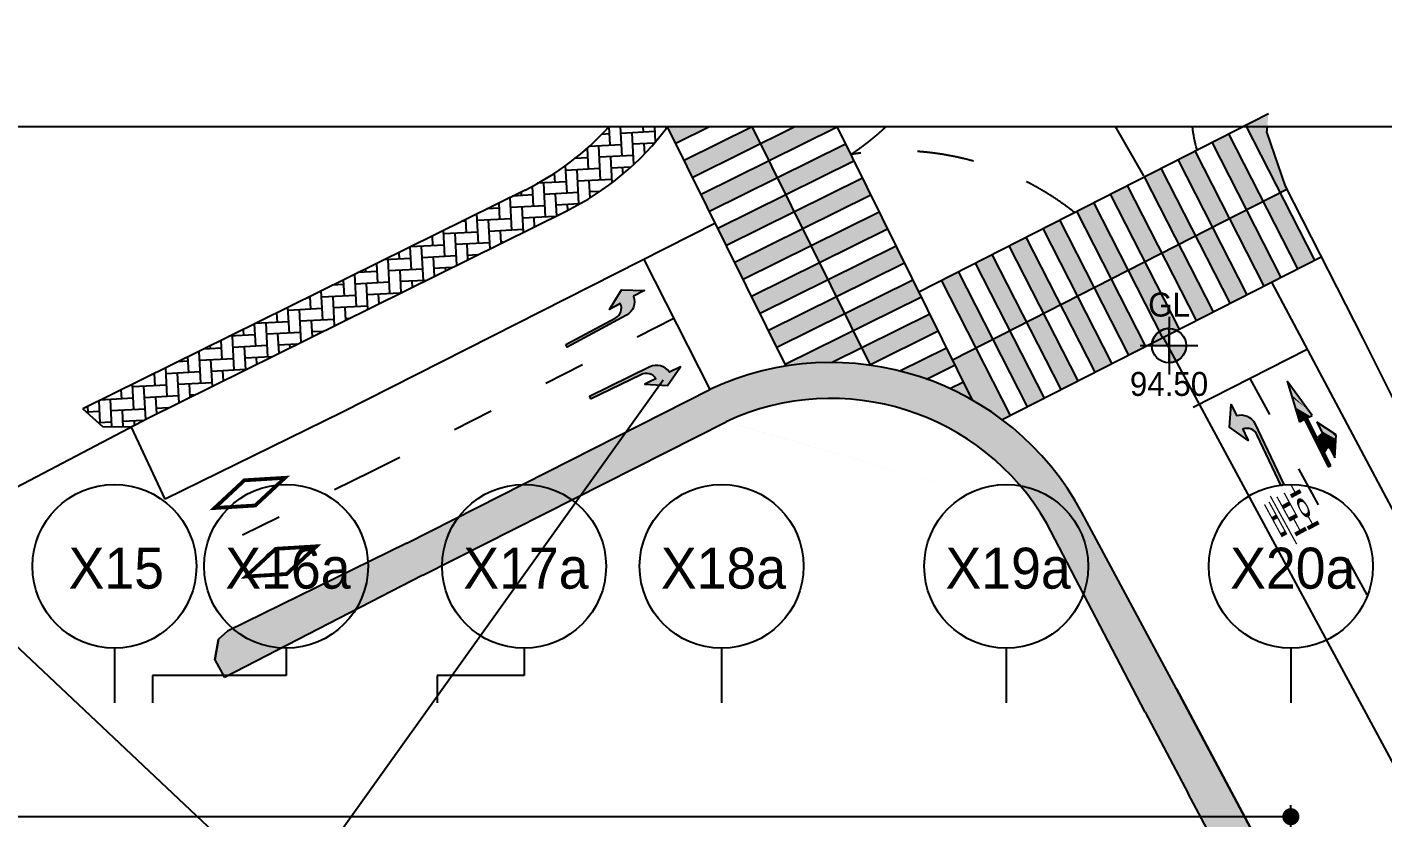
# Model space of a CAD drawing. Header units: millimetres. Extents: x 44352463 to 44913170, y -12080373 to -11704434.
# Drawn here: x 44605339 to 44676790, y -11788917 to -11747225 of the extents above; entities that cross this region are included whole.
import ezdxf
from ezdxf.enums import TextEntityAlignment as Align

# ---------------------------------------------------------------- set-up
doc = ezdxf.new("R2010")
doc.units = ezdxf.units.MM
doc.header["$LTSCALE"] = 600
doc.header["$MEASUREMENT"] = 0
doc.linetypes.add('ACAD_ISO03W100', pattern=[30, 12, -18])
doc.linetypes.add('HIDDEN', pattern=[2, 1, -1])
doc.layers.get('0').update_dxf_attribs({"linetype": 'CONTINUOUS'})
doc.layers.get('DEFPOINTS').update_dxf_attribs({"color": 117, "linetype": 'CONTINUOUS'})
for name, color, linetype in [('+공사계획', 4, 'CONTINUOUS'), ('-won-차선', 252, 'CONTINUOUS'), ('0-현황차선', 252, 'CONTINUOUS'), ('3 dim0', 7, 'CONTINUOUS'), ('A-TEX-SYM', 3, 'CONTINUOUS'), ('ASP', 252, 'CONTINUOUS'), ('s-보도', 252, 'CONTINUOUS'), ('SYM-2', 7, 'CONTINUOUS'), ('교량', 252, 'CONTINUOUS'), ('노면', 252, 'CONTINUOUS'), ('인도', 252, 'CONTINUOUS'), ('중심선', 252, 'CONTINUOUS'), ('충돌방지대(고무범퍼)', 252, 'CONTINUOUS'), ('표지판', 252, 'CONTINUOUS')]:
    doc.layers.add(name, color=color, linetype=linetype)
doc.styles.add('AUDIT_D_190715091641-0', font='')
doc.styles.add('돋움', font='')
doc.styles.add('새굴림', font='NGULIM.TTF')
doc.styles.get('AUDIT_D_190715091641-0').set_extended_font_data('Dotum')
doc.styles.get('돋움').set_extended_font_data('Dotum')
doc.dimstyles.new('scale600', dxfattribs={"dimscale": 600, "dimtxt": 2, "dimasz": 1, "dimexe": 1, "dimexo": 2.5, "dimgap": 0.8, "dimtad": 1, "dimdec": 0, "dimzin": 0, "dimdsep": 46, "dimlunit": 6, "dimtxsty": 'AUDIT_D_190715091641-0', "dimblk": 'DOT', "dimcen": 0, "dimdle": 1, "dimclrd": 256, "dimclre": 256, "dimclrt": 3, "dimadec": 0, "dimazin": 0, "dimtfac": 1, "dimtdec": 0, "dimtix": 1, "dimtmove": 2, "dimatfit": 3, "dimldrblk": 'DOT', "dimfxl": 0, "dimtolj": 1, "dimtzin": 0, "dimarcsym": 0})
pattern_1 = [(93.00558807240618, (321698819.4867715, -530412582.4704925), (-630.634666955913, 567.7146438426655), [1799.999999999994, -599.9999999999972]), (183.0055880724064, (321698788.0267597, -530411983.295837), (-630.6346669559128, 567.7146438426656), [1799.999999999999, -599.9999999999998])]

# ---------------------------------------------------------------- blocks, each defined once
blk = doc.blocks.new('좌')
at = {"layer": '노면'}
h = blk.add_hatch(color=256, dxfattribs=at)
h.dxf.hatch_style = 1
h.paths.add_polyline_path([(5481.673842882225, 870.3339052377117), (5482.273842882224, 869.2839052377117), (5482.273842882224, 869.6839052377117), (5482.273842882224, 869.9339052377113, -0.4142650246993904), (5482.823842882224, 869.3339052377117), (5482.823842882224, 866.3839052377117), (5482.973842882224, 866.3839052377117), (5482.973842882224, 869.9339052377117, 0.3611191204161469), (5482.273842882224, 870.7339052377117), (5482.273842882224, 871.3839052377117)])
blk.add_lwpolyline([(5482.823842882224, 866.3839052377117), (5482.823842882224, 869.3339052377117, 0.4142650246982413), (5482.273842882224, 869.9339052377117), (5482.273842882224, 869.6839052377117), (5482.273842882224, 869.2839052377117), (5481.673842882225, 870.3339052377117), (5482.273842882224, 871.3839052377117), (5482.273842882224, 870.7339052377117, -0.3611191204174332), (5482.973842882224, 869.9339052377117), (5482.973842882224, 866.3839052377117)], format="xyb", close=True, dxfattribs=at)
blk = doc.blocks.new('_Dot')
at = {"color": 0, "linetype": 'ByBlock', "lineweight": -2}
blk.add_line((-0.5, 0), (-1, 0), dxfattribs=at)
at = {"color": 0, "linetype": 'ByBlock', "const_width": 0.5}
blk.add_lwpolyline([(-0.25, 0, 1), (0.25, 0, 1)], format="xyb", close=True, dxfattribs=at)
blk = doc.blocks.new('*D61')
at = {"layer": '3 dim0', "lineweight": -2, "transparency": 16777216}
for p, q in [((44455940.20903335, -11823352.77725643), (44455940.20903335, -11788252.77725643)), ((44671940.20903335, -11823352.77725643), (44671940.20903335, -11788252.77725643)), ((44671040.20903335, -11788852.77725643), (44456840.20903335, -11788852.77725643))]:
    blk.add_line(p, q, dxfattribs=at)
at = {"layer": 'DEFPOINTS', "color": 0, "transparency": 16777216}
for p in [(44455940.20903335, -11788852.77725643), (44455940.20903335, -11824852.77725643), (44671940.20903335, -11824852.77725643)]:
    blk.add_point(p, dxfattribs=at)
at = {"layer": '3 dim0', "lineweight": -2, "transparency": 16777216, "xscale": 900, "yscale": 900, "zscale": 900, "rotation": 180}
blk.add_blockref('_Dot', (44455940.20903335, -11788852.77725643), dxfattribs=at)
at = {"layer": '3 dim0', "lineweight": -2, "transparency": 16777216, "xscale": 900, "yscale": 900, "zscale": 900}
blk.add_blockref('_Dot', (44671940.20903335, -11788852.77725643), dxfattribs=at)
at = {"layer": '3 dim0', "color": 3, "transparency": 16777216, "insert": (44563940.20903335, -11787119.04591315), "char_height": 2100, "attachment_point": 5, "style": 'AUDIT_D_190715091641-0'}
blk.add_mtext('\\A1;216,000', dxfattribs=at)
blk = doc.blocks.new('A$C1C3B03E3')
at = {"layer": '+공사계획', "ltscale": 5}
h = blk.add_hatch(color=1, dxfattribs=at)
h.dxf.hatch_style = 1
edge = h.paths.add_edge_path()
edge.add_line((2.030784402420977, 2.030778722721152), (3.230784402432619, 2.030778722720925))
edge.add_arc((2.030784402295024, 2.030778722672255), 1.200000000137595, -89.99999999955003, 2.3238158064486925e-09, ccw=False)
edge.add_line((2.030784402304448, 0.8307787225346601), (2.030784402420977, 2.030778722721152))
edge = h.paths.add_edge_path()
edge.add_line((2.030784402420977, 2.030778722721152), (2.030784402246468, 3.230778722674586))
edge.add_arc((2.03078440245979, 2.030778722624246), 1.20000000005034, 90.00000001018536, 180.0000000120592)
edge.add_line((0.8307844024094493, 2.030778722371679), (2.030784402420977, 2.030778722721152))
at = {"layer": '+공사계획', "color": 1, "ltscale": 5}
for points in [[(2.030784402129939, 4.061559095047414), (2.030784402711902, -1.649605110287666e-06)], [(4.030152808809362e-06, 2.030778722371906), (4.061564774689145, 2.030778722953983)]]:
    blk.add_lwpolyline(points, dxfattribs=at)
for points in [[(2.030784402420977, 2.030778722721152), (2.030784402246468, 3.230778722674586, 0.4142135623826739), (0.8307844024094493, 2.030778722371679), (2.030784402420977, 2.030778722721152)], [(2.030784402420977, 2.030778722721152), (3.230784402432619, 2.030778722721152, -0.4142135623826739), (2.030784402304448, 0.8307787225346601), (2.030784402420977, 2.030778722721152)]]:
    blk.add_lwpolyline(points, format="xyb", dxfattribs=at)
blk.add_circle((2.030784402420977, 2.030778722721152), 1.199999999999999, dxfattribs=at)
blk = doc.blocks.new('ZZZZ')
at = {"layer": 'A-TEX-SYM', "xscale": 750.0000000000001, "yscale": 750.0000000000001, "zscale": 750.0000000000001, "rotation": 359.9931955615171}
blk.add_blockref('A$C1C3B03E3', (11667286.27202178, 4321626.535590973), dxfattribs=at)
at = {"layer": 'A-TEX-SYM', "style": '돋움'}
for s, p in [('GL', (11668809.72207528, 4325312.186620127)), ('94.50', (11668809.72207528, 4321128.267204892))]:
    blk.add_text(s, height=1260, dxfattribs=at).set_placement(p, align=Align.MIDDLE_CENTER)
blk = doc.blocks.new('A$C159fdbf0')
at = {"layer": 'DEFPOINTS', "ltscale": 3}
blk.add_line((0, 0), (-92670, 87280), dxfattribs=at)

msp = doc.modelspace()

# ---------------------------------------------------------------- hatches: boundary and pattern name
at = {"layer": 's-보도'}
h = msp.add_hatch(dxfattribs=at)
h.set_pattern_fill('AR-HBONE', color=256, scale=150, angle=408.0055880724065, style=0)
h.set_pattern_definition(pattern_1)
h.paths.add_polyline_path([(44639095.98514164, -11752473.68865306), (44636012.01632839, -11752473.68865306), (44635867.64007623, -11752631.0789264), (44635649.18329018, -11752859.38189276), (44635425.9744788, -11753083.02417219), (44635198.11281501, -11753301.90639921), (44634965.69953896, -11753515.93132326), (44634728.83791315, -11753725.0038519), (44634487.63317648, -11753929.03109306), (44634242.19249752, -11754127.92239635), (44633992.62492691, -11754321.58939326), (44633739.04134887, -11754509.94603651), (44633481.55443196, -11754692.90863821), (44633220.27857902, -11754870.39590708), (44632955.32987633, -11755042.32898457), (44632686.82604203, -11755208.63147987), (44632414.88637385, -11755369.22950388), (44632139.63169604, -11755524.05170204), (44631861.18430576, -11755673.02928599), (44631579.66791856, -11755816.09606466), (44608274.38953803, -11767352.23863294), (44609332.60826454, -11768302.17461776), (44610795.11184897, -11768318.34111061), (44611741.05439138, -11767822.36180653), (44633748.67085242, -11756926.88217908), (44634040.38699748, -11756778.46413418), (44634328.79572261, -11756623.69364063), (44634613.75927209, -11756462.64462308), (44634895.14153577, -11756295.39400508), (44635172.80811408, -11756122.0216723), (44635446.6263822, -11755942.61043439), (44635716.46555342, -11755757.24598546), (44635982.1967416, -11755566.01686306), (44636243.69302277, -11755369.01440598), (44636500.82949568, -11755166.33271058), (44636753.48334154, -11754958.06858587), (44637001.53388262, -11754744.32150723), (44637244.86263992, -11754525.19356894), (44637483.35338977, -11754300.78943538), (44637716.89221931, -11754071.21629107), (44637945.36758092, -11753836.58378945), (44638168.67034551, -11753597.00400051), (44638386.69385462, -11753352.59135729), (44638599.33397139, -11753103.46260117), (44638806.48913027, -11752849.73672614), (44639008.06038555, -11752591.53492198)])
h = msp.add_hatch(dxfattribs=at)
h.set_pattern_fill('AR-HBONE', color=256, scale=150, angle=408.0055880724065, style=0)
h.set_pattern_definition(pattern_1)
edge = h.paths.add_edge_path()
edge.add_line((44689712.96065526, -11830364.48509469), (44691478.26234645, -11829424.42661834))
edge.add_line((44691478.26234666, -11829424.42661835), (44675453.07371257, -11800032.69465162))
edge.add_line((44675452.98801741, -11800032.75125223), (44665908.90962137, -11782107.24720077))
edge.add_line((44665909.42228639, -11782107.40295254), (44660921.67695054, -11772819.10621767))
edge.add_ellipse((44647723.40277682, -11779903.69099567), major_axis=(-7951.705486625922, 12718.89853136244), ratio=0.9988813968620307, start_angle=266.218107741594, end_angle=274.1068202364014)
edge.add_line((44659825.9809506, -11771070.3964837), (44658728.65927139, -11772823.30382583))
edge.add_ellipse((44647725.82199312, -11779890.40029264), major_axis=(6940.025412466575, -11100.69772763851), ratio=0.9988813968620307, start_angle=447.8067952814523, end_angle=450.69861802831133, ccw=False)
edge.add_line((44659071.56974845, -11773388.03204819), (44664263.4653789, -11783340.91576636))
edge.add_line((44664263.46537893, -11783340.91576653), (44666534.8948627, -11787624.10757735))
edge.add_line((44666534.89486305, -11787624.10757707), (44674050.78006041, -11801766.77236326))
edge.add_line((44674050.78006008, -11801766.7723635), (44689712.96065556, -11830364.48509435))
edge = h.paths.add_edge_path()
edge.add_line((44615747.9943336, -11781508.76887025), (44626195.59574839, -11776125.43582476))
edge.add_line((44626195.595749, -11776125.43582408), (44642180.13309415, -11768032.41011503))
edge.add_ellipse((44647725.82199312, -11779890.40029264), major_axis=(6940.025412466575, -11100.69772763851), ratio=0.9988813968620307, start_angle=450.6986180283114, end_angle=533.019928589787, ccw=False)
edge.add_line((44658728.65927168, -11772823.30382638), (44659825.98095089, -11771070.39648425))
edge.add_ellipse((44647723.40277682, -11779903.69099567), major_axis=(-7951.705486625922, 12718.89853136244), ratio=0.9988813968620307, start_angle=274.1068202364015, end_angle=298.5443952600141)
edge.add_ellipse((44647723.40277682, -11779903.69099567), major_axis=(-7951.705486625922, 12718.89853136244), ratio=0.9988813968620307, start_angle=298.5443952600141, end_angle=353.2454074306923)
edge.add_line((44641321.17508496, -11766338.86438581), (44625353.08720817, -11774437.79949615))
edge.add_line((44625353.58121743, -11774437.68065009), (44615903.05491041, -11779067.66169979))
edge.add_line((44615902.85285433, -11779067.26638955), (44615416.97829195, -11779497.21728948))
edge.add_line((44615416.9782914, -11779497.21728975), (44615225.78630144, -11780576.04198924))
edge.add_line((44615225.78630108, -11780576.04198949), (44615747.99433316, -11781508.7688708))
at = {"layer": '노면'}
h = msp.add_hatch(color=256, dxfattribs=at)
h.dxf.hatch_style = 1
h.paths.add_polyline_path([(44668701.24409494, -11768322.11983719), (44669691.66083928, -11769016.07565182), (44669521.11339486, -11768654.25585009), (44669414.52124251, -11768428.1184731, -0.4142650246993904), (44670167.84463689, -11768736.34544098), (44671425.63203683, -11771404.76648273), (44671561.31446228, -11771340.81119129), (44670047.70589617, -11768129.66044608, 0.3611191204161469), (44669073.42635458, -11767704.4788679), (44668796.28675816, -11767116.5216895)])
at = {"layer": '표지판'}
h = msp.add_hatch(color=256, dxfattribs=at)
h.paths.add_polyline_path([(44649803.62248623, -11756072.93018795), (44649359.91780964, -11755176.75712382), (44645775.22555585, -11756951.57583135), (44646218.93023208, -11757847.74889517)])
h.paths.add_polyline_path([(44644000.40684832, -11753366.88357756), (44643556.7021711, -11752470.71051413), (44639972.00991731, -11754245.52922166), (44640415.71459354, -11755141.70228548)])
h.paths.add_polyline_path([(44646662.63490901, -11758743.92195962), (44646218.93023208, -11757847.74889517), (44642634.23797864, -11759622.56760301), (44643077.94265487, -11760518.74066683)])
h.paths.add_polyline_path([(44649768.56764749, -11765017.13340306), (44653353.25990128, -11763242.31469553), (44652909.55522442, -11762346.14163242), (44649324.86297063, -11764120.96033995)])
h.paths.add_polyline_path([(44644887.81620177, -11755159.22970481), (44644444.11152454, -11754263.05664138), (44640859.41927076, -11756037.87534891), (44641303.12394763, -11756934.04841202)])
h.paths.add_polyline_path([(44645775.22555585, -11756951.57583135), (44645331.52087864, -11756055.40276792), (44641746.8286252, -11757830.22147577), (44642190.53330206, -11758726.39453888)])
h.paths.add_polyline_path([(44650691.03183967, -11757865.2763152), (44650247.32716245, -11756969.10325177), (44646662.63490901, -11758743.92195962), (44647106.33958588, -11759640.09502273)])
h.paths.add_polyline_path([(44651578.44119375, -11759657.62244174), (44651134.73651653, -11758761.44937831), (44647550.0442631, -11760536.26808616), (44647993.74893997, -11761432.44114927)])
h.paths.add_polyline_path([(44652465.85054755, -11761449.96856931), (44652330.35902619, -11761176.3094041), (44652022.14587097, -11760553.79550517), (44648437.45361654, -11762328.61421341), (44648881.15829341, -11763224.78727652)])
h.paths.add_polyline_path([(44648916.21313278, -11754280.58406071), (44648746.97100729, -11753938.75707087), (44648472.50845555, -11753384.41099728), (44644887.81620177, -11755159.22970481), (44645331.52087864, -11756055.40276792)])
h.paths.add_polyline_path([(44647550.0442631, -11760536.26808616), (44647106.33958588, -11759640.09502273), (44643521.64733209, -11761414.91373026), (44643965.35200896, -11762311.08679337)])
h.paths.add_polyline_path([(44648437.45361654, -11762328.61421341), (44647993.74893997, -11761432.44114927), (44644409.05668618, -11763207.2598568), (44644852.7613624, -11764103.43292062)])
edge = h.paths.add_edge_path()
edge.add_line((44645344.26276533, -11765096.1434781), (44645296.4660401, -11764999.6059839))
edge.add_line((44645296.46603998, -11764999.60598437), (44648881.15829383, -11763224.7872767))
edge.add_line((44648881.15829341, -11763224.78727652), (44649324.86297029, -11764120.96033996))
edge.add_line((44649324.86297063, -11764120.96033995), (44647734.37619651, -11764908.4270124))
edge.add_ellipse((44647723.40277682, -11779903.69099567), major_axis=(-7951.705486625922, 12718.89853136244), ratio=0.9988813968620307, start_angle=327.9160815091483, end_angle=337.0916241766261)
edge = h.paths.add_edge_path()
edge.add_line((44651339.73166313, -11765355.08953124), (44653796.96457818, -11764138.48775965))
edge.add_line((44653796.9645785, -11764138.48775896), (44654105.30956757, -11764761.26792747))
edge.add_line((44654105.30956731, -11764761.26792723), (44654240.66925514, -11765034.66082221))
edge.add_line((44654240.66925537, -11765034.66082207), (44652739.16786008, -11765778.06990079))
edge.add_ellipse((44647723.40277682, -11779903.69099567), major_axis=(-7951.705486625922, 12718.89853136244), ratio=0.9988813968620307, start_angle=308.4065652769312, end_angle=313.9957769757082)
edge = h.paths.add_edge_path()
edge.add_line((44653975.65682023, -11766281.72715659), (44654684.37393243, -11765930.83388598))
edge.add_line((44654684.37393195, -11765930.83388621), (44655128.07860886, -11766827.0069497))
edge.add_line((44655128.07860881, -11766827.00694932), (44655084.14514045, -11766848.75886997))
edge.add_ellipse((44647723.40277682, -11779903.69099567), major_axis=(-7951.705486625922, 12718.89853136244), ratio=0.9988813968620307, start_angle=298.5443952600141, end_angle=303.3030952386698)
h.paths.add_polyline_path([(44639111.1320297, -11752454.8799786), (44639116.78996931, -11752447.28926168), (44639122.43790187, -11752439.69105789), (44639121.92441412, -11752440.38177379), (44639121.41088679, -11752441.07246014), (44639120.89731988, -11752441.76311694), (44639120.38371338, -11752442.45374419), (44639119.8700673, -11752443.14434188), (44639119.35638164, -11752443.83491002), (44639118.8426564, -11752444.5254486), (44639118.32889159, -11752445.21595761), (44639117.81508721, -11752445.90643706), (44639117.30124325, -11752446.59688695), (44639116.78735971, -11752447.28730727), (44639116.27343662, -11752447.97769802), (44639115.75947395, -11752448.66805919), (44639115.24547172, -11752449.35839079), (44639114.73142993, -11752450.04869281), (44639114.21734857, -11752450.73896525), (44639113.70322765, -11752451.42920811), (44639113.18906717, -11752452.11942139), (44639112.67486714, -11752452.80960508), (44639112.16062754, -11752453.49975918), (44639111.6463484, -11752454.18988369)])
h.paths.add_polyline_path([(44639097.09085178, -11752473.68865306), (44639098.77651978, -11752471.43337266), (44639098.26121283, -11752472.12272701), (44639097.74586637, -11752472.8120517), (44639097.23048041, -11752473.50134673), (44639096.71505494, -11752474.19061211), (44639096.19958998, -11752474.87984783), (44639095.68408591, -11752475.56905334), (44639528.30524009, -11753349.35615823), (44641296.93575443, -11752473.68865306)])
h.paths.add_polyline_path([(44639122.95135003, -11752439.00031244), (44639128.60309447, -11752431.39698062), (44639128.59666663, -11752431.40016311), (44639128.08365391, -11752432.09123349), (44639127.57060172, -11752432.78227427), (44639127.05750993, -11752433.47328552), (44639126.54437853, -11752434.16426725), (44639126.03120754, -11752434.85521945), (44639125.51799694, -11752435.54614212), (44639125.00474675, -11752436.23703526), (44639124.49145696, -11752436.92789886), (44639123.97812758, -11752437.61873293), (44639123.4647586, -11752438.30953746)])
h.paths.add_polyline_path([(44639104.959706, -11752463.16079543), (44639110.61767146, -11752455.57004392), (44639110.10327367, -11752456.26007965), (44639109.58883632, -11752456.95008577), (44639109.07435943, -11752457.64006229), (44639108.559843, -11752458.3300092), (44639108.04528703, -11752459.01992651), (44639107.53069152, -11752459.70981421), (44639107.01605646, -11752460.3996723), (44639106.50138187, -11752461.08950077), (44639105.98666775, -11752461.77929963), (44639105.4719141, -11752462.46906887), (44639104.9571209, -11752463.15880848), (44639104.44228819, -11752463.84851848), (44639103.92741594, -11752464.53819885), (44639103.41250417, -11752465.22784959), (44639102.89755287, -11752465.91747071), (44639102.38256204, -11752466.60706219), (44639101.8675317, -11752467.29662403), (44639101.35246184, -11752467.98615624), (44639100.83735245, -11752468.67565881), (44639100.32220355, -11752469.36513174), (44639099.80701514, -11752470.05457503), (44639099.29178721, -11752470.74398867)])
h.paths.add_polyline_path([(44648021.60027809, -11752473.68865306), (44645804.43838827, -11752473.68865306), (44644000.40684832, -11753366.88357756), (44644444.11152454, -11754263.05664138), (44648028.80377933, -11752488.23793346)])
h.paths.add_polyline_path([(44641402.6727548, -11747961.93138921), (44641404.15837424, -11747957.17801141), (44641404.15701047, -11747957.17868662), (44641403.66243346, -11747958.76297583), (44641403.16768162, -11747960.34720996)])
h.paths.add_polyline_path([(44641372.15484361, -11748058.46838121), (44641375.68702374, -11748047.39502265), (44641375.18248218, -11748048.97615321), (44641374.67776599, -11748050.5572278), (44641374.17287516, -11748052.1382464), (44641373.6678097, -11748053.71920898), (44641373.16256961, -11748055.30011553), (44641372.65715491, -11748056.88096603), (44641372.1515656, -11748058.46176047)])
h = msp.add_hatch(color=256, dxfattribs=at)
h.paths.add_polyline_path([(44671366.66442949, -11755951.43096983), (44669548.28795681, -11752388.6361398), (44670758.04992988, -11751771.19875867), (44670679.9997147, -11752793.74463534), (44671638.49559934, -11755607.6050861), (44671721.53740615, -11755770.31117501)])
h.paths.add_polyline_path([(44662496.65641046, -11764969.355219), (44660678.27993806, -11761406.56038795), (44659787.58123073, -11761861.15450628), (44661605.95770314, -11765423.94933734)])
h.paths.add_polyline_path([(44667840.8486565, -11762241.79050959), (44666022.47218346, -11758678.99567924), (44665131.77347613, -11759133.58979757), (44666950.14994917, -11762696.38462792)])
h.paths.add_polyline_path([(44666913.17089178, -11758224.40156052), (44665094.79441909, -11754661.60673049), (44664204.09571078, -11755116.20084921), (44666022.47218346, -11758678.99567924)])
h.paths.add_polyline_path([(44656224.78640035, -11763679.53097864), (44654406.40992767, -11760116.73614862), (44653515.71121998, -11760571.33026663), (44655334.08769302, -11764134.12509697)])
h.paths.add_polyline_path([(44659787.58123073, -11761861.15450628), (44657969.20475805, -11758298.35967625), (44657078.50605036, -11758752.95379426), (44658896.88252305, -11762315.74862429)])
h.paths.add_polyline_path([(44669622.2460725, -11761332.60227286), (44667803.86959947, -11757769.80744251), (44666913.17089178, -11758224.40156052), (44668731.54736482, -11761787.19639087)])
h.paths.add_polyline_path([(44658933.86158043, -11766787.73169169), (44657115.48510803, -11763224.93686063), (44656224.78640035, -11763679.53097864), (44658043.16287275, -11767242.3258097)])
h.paths.add_polyline_path([(44658006.18381537, -11762770.3427423), (44656187.80734268, -11759207.54791227), (44655297.10863535, -11759662.1420306), (44657115.48510803, -11763224.93686063)])
h.paths.add_polyline_path([(44660715.25899545, -11765878.54345535), (44658896.88252305, -11762315.74862429), (44658006.18381537, -11762770.3427423), (44659824.56028812, -11766333.13757368)])
h.paths.add_polyline_path([(44661568.97864575, -11760951.96626994), (44659750.60217306, -11757389.17143991), (44658859.90346538, -11757843.76555792), (44660678.27993806, -11761406.56038795)])
h.paths.add_polyline_path([(44668694.5683068, -11757315.21332418), (44666876.19183411, -11753752.41849415), (44665985.49312678, -11754207.01261248), (44667803.86959947, -11757769.80744251)])
h.paths.add_polyline_path([(44664278.05382583, -11764060.16698298), (44662459.67735343, -11760497.37215193), (44661568.97864575, -11760951.96626994), (44663387.35511815, -11764514.76110099)])
h.paths.add_polyline_path([(44663350.37606076, -11760042.7780336), (44661531.99958808, -11756479.98320357), (44660641.30088075, -11756934.5773219), (44662459.67735343, -11760497.37215193)])
h.paths.add_polyline_path([(44671403.64348752, -11760423.41403652), (44669585.26701448, -11756860.61920617), (44668694.5683068, -11757315.21332418), (44670512.94477984, -11760878.00815453)])
h.paths.add_polyline_path([(44666059.45124149, -11763150.97874593), (44664241.07476845, -11759588.18391559), (44663350.37606076, -11760042.7780336), (44665168.7525338, -11763605.57286394)])
h.paths.add_polyline_path([(44665131.77347613, -11759133.58979757), (44663313.39700345, -11755570.79496755), (44662422.69829576, -11756025.38908556), (44664241.07476845, -11759588.18391559)])
h.paths.add_polyline_path([(44670475.96572217, -11756406.02508816), (44668657.58924913, -11752843.23025781), (44667766.8905418, -11753297.82437614), (44669585.26701448, -11756860.61920617)])
h.paths.add_polyline_path([(44673185.04090253, -11759514.22580018), (44671366.66442949, -11755951.43096983), (44670475.96572217, -11756406.02508816), (44672294.3421952, -11759968.81991851)])
edge = h.paths.add_edge_path()
edge.add_ellipse((44647723.40277682, -11779903.69099567), major_axis=(-7951.705486625922, 12718.89853136244), ratio=0.9988813968620307, start_angle=291.0764800515034, end_angle=298.2096403668139)
edge.add_line((44655160.29942815, -11766892.08498654), (44655128.07860972, -11766827.00694914))
edge.add_line((44655128.07860881, -11766827.00694932), (44654684.3739319, -11765930.83388582))
edge.add_line((44654684.37393195, -11765930.83388621), (44654240.66925504, -11765034.66082271))
edge.add_line((44654240.66925537, -11765034.66082207), (44654105.30956753, -11764761.26792709))
edge.add_line((44654105.30956731, -11764761.26792723), (44655334.08769245, -11764134.12509714))
edge.add_line((44655334.08769302, -11764134.12509697), (44657152.46416574, -11767696.91992736))
edge.add_line((44657152.46416542, -11767696.91992803), (44656718.60407531, -11767918.3531056))

# ---------------------------------------------------------------- linework, layer by layer
at = {"layer": '-won-차선', "linetype": 'ACAD_ISO03W100', "ltscale": 0.3, "extrusion": (-0.848336100974042, -0.458913195145189, 0.2640540458046303), "elevation": -32495483.11266876, "flags": 128}
msp.add_lwpolyline([(31602509.38212966, 8896505.451403672), (31668085.9683913, 8896141.169570882), (31711027.17614292, 8896205.852686426)], dxfattribs=at)
at = {"layer": '0-현황차선', "linetype": 'ACAD_ISO03W100', "ltscale": 0.3, "elevation": 95006.50193873524}
msp.add_lwpolyline([(44639421.34822555, -11762593.11240457), (44623479.15737332, -11770678.91267183), (44614105.91882189, -11775271.15125178)], dxfattribs=at)
at = {"layer": 'ASP'}
for p, q in [((44625353.08720786, -11774437.79949654), (44641321.17508496, -11766338.86438581, 95006.50193873524)), ((44625353.58121743, -11774437.68065009, 95966.00000000001), (44615903.05491009, -11779067.6616995, 96496.00000000001)), ((44625353.58121743, -11774437.68065009, 95966.00000000001), (44615903.05491009, -11779067.6616995, 96496.00000000001)), ((44615416.9782914, -11779497.21728975), (44615902.85285433, -11779067.26638955)), ((44615903.05491009, -11779067.6616995, 96496.00000000001), (44615417.18393244, -11779496.77869172, 96516)), ((44615225.78630108, -11780576.04198949), (44615416.9782914, -11779497.21728975)), ((44615417.18393244, -11779496.77869172, 96516), (44615226.02172451, -11780576.01778002, 96536)), ((44615225.78630108, -11780576.04198949), (44615747.9943336, -11781508.76887025, 96556)), ((44615226.02172451, -11780576.01778002, 96536), (44615747.9943336, -11781508.76887025, 96556))]:
    msp.add_line(p, q, dxfattribs=at)
at = {"layer": 'ASP', "extrusion": (0.06256273802173759, 0.001554136810246932, 0.9980398230882366)}
msp.add_arc((-12848108.70816747, -44228862.30282687, 2869100.615130445), 15000.00000019915, 204.873052237372, 231.7343356594248, dxfattribs=at)
at = {"layer": 'DEFPOINTS'}
msp.add_line((44620362.67834254, -11791713.61135818), (44638854.8753411, -11765819.39229073), dxfattribs=at)
at = {"layer": 'DEFPOINTS', "linetype": 'ByBlock'}
msp.add_lwpolyline([(44352466.17157473, -11752471.73515835), (44788814.83821383, -11752471.73515835), (44788814.83821383, -12080071.73571679), (44352466.17157473, -12080071.73571679)], close=True, dxfattribs=at)
at = {"layer": 's-보도'}
msp.add_line((44626195.595749, -11776125.43582408, 96186), (44642180.13309358, -11768032.41011523, 95006.50193873524), dxfattribs=at)
at = {"layer": 'SYM-2'}
for p, q in [((44609940.20903336, -11779972.77725665), (44609940.20903336, -11782852.77725644)), ((44618983.94747263, -11779972.77725665), (44618983.94747263, -11781412.77725654)), ((44631527.80064349, -11779972.77725665), (44631527.80064349, -11781412.77725654)), ((44641940.20903335, -11779972.77725665), (44641940.20903335, -11782852.77725644)), ((44656940.20903335, -11779972.77725665), (44656940.20903335, -11782852.77725644)), ((44671940.20903335, -11779972.77725665), (44671940.20903335, -11782852.77725643)), ((44671940.20903335, -11779972.77725665), (44671940.20903335, -11782852.77725644)), ((44618983.94747263, -11781412.77725654), (44611940.20903335, -11781412.77725654)), ((44611940.20903335, -11781412.77725654), (44611940.20903335, -11782852.77725644)), ((44631527.80064349, -11781412.77725654), (44626940.20903334, -11781412.77725654)), ((44626940.20903334, -11781412.77725654), (44626940.20903334, -11782852.77725644))]:
    msp.add_line(p, q, dxfattribs=at)
for centre in [(44609940.20903336, -11775652.77725695), (44618983.94747263, -11775652.77725695), (44631527.80064349, -11775652.77725695), (44641940.20903335, -11775652.77725695), (44656940.20903335, -11775652.77725695), (44671940.20903335, -11775652.77725694), (44671940.20903335, -11775652.77725695)]:
    msp.add_circle(centre, 4319.999999694944, dxfattribs=at)
at = {"layer": '교량'}
for p, q in [((44670679.9997147, -11752793.74463534, 94395), (44670704.42936507, -11752473.68865306, 89993.28787193388)), ((44670680.06917182, -11752793.32335134), (44671638.90013644, -11755607.85305521)), ((44671638.90013644, -11755607.85305521), (44675735.23697648, -11763635.31601455)), ((44675735.23697648, -11763635.31601455), (44687520.85706329, -11787355.87608214)), ((44665909.42228639, -11782107.40295254, 94335), (44660921.67695014, -11772819.1062185, 94302.11789539679)), ((44665908.90962186, -11782107.24720105), (44675452.98801741, -11800032.75125223)), ((44675453.07371265, -11800032.6946513, 94245), (44665909.42228639, -11782107.40295254, 94335))]:
    msp.add_line(p, q, dxfattribs=at)
at = {"layer": '교량', "linetype": 'HIDDEN', "ltscale": 5, "elevation": 94262.39366564571}
for points in [[(44648746.97100729, -11753938.75707087, 0.04084737212119835), (44650606.4201113, -11752473.68865306, 0.04084737212119835)], [(44660532.09418476, -11756990.31415094, 0.2102857050195708), (44648746.97100729, -11753938.75707087)]]:
    msp.add_lwpolyline(points, format="xyb", dxfattribs=at)
at = {"layer": '교량', "linetype": 'HIDDEN', "ltscale": 5, "elevation": 94735}
msp.add_lwpolyline([(44662683.63442732, -11752473.68865306), (44664204.09571078, -11755116.20084921)], dxfattribs=at)
at = {"layer": '노면'}
for p, q in [((44673059.29201726, -11767697.36460337), (44671738.73813117, -11765898.26415235)), ((44671738.73813117, -11765898.26415235), (44672388.70920373, -11768033.24953938)), ((44672388.70920373, -11768033.24953938), (44672656.942329, -11767898.89556485)), ((44672656.942329, -11767898.89556485), (44673910.91275774, -11770402.40473474)), ((44672791.05889163, -11767831.71857758), (44673059.29201726, -11767697.36460337)), ((44673345.03157739, -11768937.70614161), (44672791.05889163, -11767831.71857758)), ((44674320.79450911, -11768719.8936941), (44673314.08934803, -11768049.78570435)), ((44673314.08934803, -11768049.78570435), (44673605.1896254, -11768630.95747616)), ((44674254.56716909, -11769927.41758197), (44674320.79450911, -11768719.8936941)), ((44673963.46689072, -11769346.24581056), (44674075.42853657, -11769569.77341425)), ((44674045.02931973, -11770335.22774818), (44673702.68340515, -11769651.74581234)), ((44674075.42853657, -11769569.77341425), (44674254.56716909, -11769927.41758197)), ((44673910.91275774, -11770402.40473474), (44674045.02931973, -11770335.22774818))]:
    msp.add_line(p, q, dxfattribs=at)
msp.add_lwpolyline([(44671425.63203683, -11771404.76648273), (44670167.84463689, -11768736.34544098, 0.4142650246982413), (44669414.52124251, -11768428.1184731), (44669521.11339486, -11768654.25585009), (44669691.66083928, -11769016.07565182), (44668701.24409494, -11768322.11983719), (44668796.28675816, -11767116.5216895), (44669073.42635458, -11767704.4788679, -0.3611191204174332), (44670047.70589617, -11768129.66044608), (44671561.31446228, -11771340.81119129)], format="xyb", close=True, dxfattribs=at)
at = {"layer": '노면', "const_width": 200}
for points in [[(44616788.34779546, -11771118.21176463), (44618927.54347035, -11770987.9490292), (44617358.64371298, -11772447.9764493), (44615219.44803838, -11772578.2391837)], [(44618442.1019335, -11774730.4484633), (44620581.2976081, -11774600.1857289), (44619012.39785103, -11776060.21314797), (44616873.20217579, -11776190.47588308)]]:
    msp.add_lwpolyline(points, close=True, dxfattribs=at)
at = {"layer": '노면'}
for centre, radius, start, end in [((44674090.72865784, -11769306.4465236), 831.8855719417223, 125.7084407843558, 153.6880257004877), ((44674243.26267434, -11769849.14354278), 575.4926669202083, 119.0901258720414, 159.9398471072758)]:
    msp.add_arc(centre, radius, start, end, dxfattribs=at)
for points in [[(44672814.54749211, -11767363.92876925), (44671947.24686115, -11766583.16092598), (44671738.73813117, -11765898.26415235)], [(44672814.54749211, -11767363.92876925), (44671994.68218925, -11766738.97360299), (44671947.24686115, -11766583.16092598)], [(44673059.29201726, -11767697.36460337), (44672046.28418021, -11766908.47267952), (44671994.68218925, -11766738.97360299)], [(44673059.29201726, -11767697.36460337), (44671994.68218925, -11766738.97360299), (44672814.54749211, -11767363.92876925)], [(44672971.47212925, -11767741.35227606), (44672152.29299511, -11767256.68397761), (44672046.28418021, -11766908.47267952)], [(44672971.47212925, -11767741.35227606), (44672046.28418021, -11766908.47267952), (44673059.29201726, -11767697.36460337)], [(44672791.05889163, -11767831.71857758), (44672180.11255143, -11767348.06396285), (44672152.29299511, -11767256.68397761)], [(44672791.05889163, -11767831.71857758), (44672152.29299511, -11767256.68397761), (44672971.47212925, -11767741.35227606)], [(44672851.57132726, -11767952.5295905), (44672231.09839787, -11767515.53916476), (44672180.11255143, -11767348.06396285)], [(44672851.57132726, -11767952.5295905), (44672180.11255143, -11767348.06396285), (44672791.05889163, -11767831.71857758)], [(44672656.942329, -11767898.89556485), (44672293.95376921, -11767722.00265974), (44672231.09839787, -11767515.53916476)], [(44672962.47452239, -11768173.94403497), (44672231.09839787, -11767515.53916476), (44672851.57132726, -11767952.5295905)], [(44672549.97064906, -11767952.47608497), (44672344.82439369, -11767889.09938829), (44672293.95376921, -11767722.00265974)], [(44672549.97064906, -11767952.47608497), (44672293.95376921, -11767722.00265974), (44672656.942329, -11767898.89556485)], [(44672463.39545191, -11767995.84031076), (44672388.70920373, -11768033.24953938), (44672344.82439369, -11767889.09938829)], [(44672463.39545191, -11767995.84031076), (44672344.82439369, -11767889.09938829), (44672549.97064906, -11767952.47608497)], [(44672962.47452239, -11768173.94403497), (44672793.66383177, -11768171.85537964), (44672656.942329, -11767898.89556485)], [(44673099.19602481, -11768446.90384944), (44672904.31639919, -11768392.76945478), (44672793.66383177, -11768171.85537964)], [(44673099.19602481, -11768446.90384944), (44672793.66383177, -11768171.85537964), (44672962.47452239, -11768173.94403497)], [(44673209.84859257, -11768667.8179249), (44672999.77359015, -11768583.3464793), (44672904.31639919, -11768392.76945478)], [(44673209.84859257, -11768667.8179249), (44672904.31639919, -11768392.76945478), (44673099.19602481, -11768446.90384944)], [(44673305.30578353, -11768858.39494942), (44673016.27804504, -11768616.29705848), (44672999.77359015, -11768583.3464793)], [(44673305.30578353, -11768858.39494942), (44672999.77359015, -11768583.3464793), (44673209.84859257, -11768667.8179249)], [(44673321.81023843, -11768891.3455286), (44673039.499384, -11768662.65767149), (44673016.27804504, -11768616.29705848)], [(44673321.81023843, -11768891.3455286), (44673016.27804504, -11768616.29705848), (44673305.30578353, -11768858.39494942)], [(44673877.24776698, -11769416.82176965), (44673151.90355625, -11768887.06876451), (44673039.499384, -11768662.65767149)], [(44673345.03157739, -11768937.70614161), (44673039.499384, -11768662.65767149), (44673321.81023843, -11768891.3455286)], [(44674308.45181917, -11768944.93810516), (44673544.67719013, -11768510.14646356), (44673314.08934803, -11768049.78570435)], [(44674308.45181917, -11768944.93810516), (44673314.08934803, -11768049.78570435), (44674314.88280278, -11768827.68190587)], [(44674314.88280278, -11768827.68190587), (44673314.08934803, -11768049.78570435), (44673838.61879926, -11768398.93597213)], [(44674285.41904164, -11769364.89501804), (44673456.2924694, -11768768.37187441), (44673538.50334381, -11768692.50099724)], [(44674291.77323667, -11769249.03889597), (44673538.50334381, -11768692.50099724), (44673605.1896254, -11768630.95747616)], [(44674285.41904164, -11769364.89501804), (44673538.50334381, -11768692.50099724), (44674291.77323667, -11769249.03889597)], [(44674295.24029512, -11769185.82398044), (44673605.1896254, -11768630.95747616), (44673544.67719013, -11768510.14646356)], [(44674295.24029512, -11769185.82398044), (44673544.67719013, -11768510.14646356), (44674308.45181917, -11768944.93810516)], [(44674291.77323667, -11769249.03889597), (44673605.1896254, -11768630.95747616), (44674295.24029512, -11769185.82398044)], [(44674314.88280278, -11768827.68190587), (44673838.61879926, -11768398.93597213), (44674320.79450911, -11768719.8936941)], [(44673805.55687229, -11769475.50542833), (44673195.4166772, -11768973.94122587), (44673151.90355625, -11768887.06876451)], [(44673805.55687229, -11769475.50542833), (44673151.90355625, -11768887.06876451), (44673877.24776698, -11769416.82176965)], [(44673787.30452421, -11769506.77491844), (44673397.15121212, -11769376.69734254), (44673195.4166772, -11768973.94122587)], [(44673787.30452421, -11769506.77491844), (44673195.4166772, -11768973.94122587), (44673805.55687229, -11769475.50542833)], [(44673892.05823797, -11769404.69843627), (44673345.03157739, -11768937.70614161), (44673355.5411521, -11768921.7110233)], [(44673877.24776698, -11769416.82176965), (44673345.03157739, -11768937.70614161), (44673892.05823797, -11769404.69843627)], [(44673902.58470651, -11769396.08183661), (44673355.5411521, -11768921.7110233), (44673363.01078062, -11768910.34257232)], [(44673892.05823797, -11769404.69843627), (44673355.5411521, -11768921.7110233), (44673902.58470651, -11769396.08183661)], [(44673963.46689072, -11769346.24581056), (44673363.01078062, -11768910.34257232), (44673406.21304352, -11768844.59059563)], [(44673902.58470651, -11769396.08183661), (44673363.01078062, -11768910.34257232), (44673963.46689072, -11769346.24581056)], [(44673702.68340515, -11769651.74581234), (44673739.49712635, -11770060.17927806), (44673397.15121212, -11769376.69734254)], [(44673702.68340515, -11769651.74581234), (44673397.15121212, -11769376.69734254), (44673787.30452421, -11769506.77491844)], [(44674277.58558659, -11769507.72249045), (44673406.21304352, -11768844.59059563), (44673456.2924694, -11768768.37187441)], [(44674271.24575095, -11769623.31679186), (44673406.21304352, -11768844.59059563), (44674277.58558659, -11769507.72249045)], [(44674277.58558659, -11769507.72249045), (44673456.2924694, -11768768.37187441), (44674285.41904164, -11769364.89501804)], [(44674271.24575095, -11769623.31679186), (44674058.92408203, -11769536.82283539), (44673963.46689072, -11769346.24581056)], [(44674045.02931973, -11770335.22774818), (44673739.49712635, -11770060.17927806), (44673702.68340515, -11769651.74581234)], [(44674045.02931973, -11770335.22774818), (44673910.91275774, -11770402.40473474), (44673739.49712635, -11770060.17927806)], [(44674265.77653397, -11769723.03709261), (44674075.42853657, -11769569.77341425), (44674058.92408203, -11769536.82283539)], [(44674265.77653397, -11769723.03709261), (44674058.92408203, -11769536.82283539), (44674271.24575095, -11769623.31679186)], [(44674264.83091226, -11769740.27863367), (44674098.64987554, -11769616.13402727), (44674075.42853657, -11769569.77341425)], [(44674264.83091226, -11769740.27863367), (44674075.42853657, -11769569.77341425), (44674265.77653397, -11769723.03709261)], [(44674263.50044554, -11769764.53703703), (44674211.05404778, -11769840.54512029), (44674098.64987554, -11769616.13402727)], [(44674263.50044554, -11769764.53703703), (44674098.64987554, -11769616.13402727), (44674264.83091226, -11769740.27863367)], [(44674257.06025209, -11769881.96116869), (44674211.05404778, -11769840.54512029), (44674263.50044554, -11769764.53703703)], [(44674257.06025209, -11769881.96116869), (44674254.56716909, -11769927.41758197), (44674211.05404778, -11769840.54512029)]]:
    msp.add_solid(points, dxfattribs=at)
at = {"layer": '인도'}
for p, q in [((44631579.66791856, -11755816.09606466, 95456.27772693077), (44608274.38953803, -11767352.23863294, 96766)), ((44609332.60826454, -11768302.17461776), (44608274.38953803, -11767352.23863294, 96766)), ((44609332.5723915, -11768302.1528652, 96676), (44608274.38953803, -11767352.23863294, 96766)), ((44610815.44217482, -11768318.46867651, 96616), (44609332.5723915, -11768302.1528652, 96676)), ((44610814.83068887, -11768318.5590831), (44609332.60826454, -11768302.17461776)), ((44664263.46537893, -11783340.91576653, 94495), (44659071.56974845, -11773388.03204819, 94577.56320660176)), ((44626195.595749, -11776125.43582408, 96186), (44615747.9943336, -11781508.76887025, 96556)), ((44664263.46537893, -11783340.91576653, 94495), (44666534.89486305, -11787624.10757707, 94477.61084513445)), ((44674050.78006008, -11801766.7723635, 94445), (44666534.89486305, -11787624.10757707, 94477.61084513445))]:
    msp.add_line(p, q, dxfattribs=at)
at = {"layer": '인도', "extrusion": (0.06094868615347625, -0.00981280389495354, 0.998092664303212)}
msp.add_arc((-4499757.324432925, -45830570.09202358, 2930867.870250562), 14999.99999880501, 215.429976647173, 236.7803132922681, dxfattribs=at)
at = {"layer": '인도', "extrusion": (0.04009495896067648, 0.02506689587683189, 0.9988813968620308)}
msp.add_arc((-33656853.13994688, -31573447.49983045, 1589953.118341709), 13091.57907840306, 267.8067953133327, 353.0199285442348, dxfattribs=at)
at = {"layer": '중심선'}
msp.add_line((44670918.31511497, -11760671.11555643, 167.1972301395144), (44688888.96005084, -11794537.92470619, -55.88422797602834), dxfattribs=at)
at = {"layer": '중심선', "linetype": 'Continuous'}
msp.add_line((44665211.57668612, -11763585.0198523, 94507.24404491205), (44698219.27051256, -11824859.99240147, 94215), dxfattribs=at)
at = {"layer": '중심선', "linetype": 'Continuous', "elevation": 95006.50193873524}
msp.add_lwpolyline([(44641611.87251145, -11757557.64370079), (44621917.54917642, -11767546.50698628), (44612608.31551573, -11772107.38759638)], dxfattribs=at)
at = {"layer": '표지판'}
for points in [[(44652330.35902619, -11761176.3094041), (44670758.04992988, -11751771.19875867)], [(44645344.26276533, -11765096.1434781), (44639095.68408574, -11752475.56905401)], [(44639528.30524009, -11753349.35615823), (44641296.93575394, -11752473.68865306)], [(44639972.00991668, -11754245.52922237), (44643550.68707176, -11752473.68865306)], [(44640415.71459354, -11755141.70228548), (44645804.43838798, -11752473.68865306)], [(44640859.41927076, -11756037.87534891), (44648028.80377869, -11752488.23793417)], [(44649786.43543874, -11765053.22189507), (44643558.17667831, -11752473.68865306)], [(44655160.29942815, -11766892.08498654), (44648021.60027719, -11752473.68865306)], [(44668657.58924913, -11752843.23025781), (44672294.34219485, -11759968.81991819)], [(44669548.28795681, -11752388.6361398), (44673185.04090253, -11759514.22580018)], [(44641303.12394763, -11756934.04841202), (44648472.50845555, -11753384.41099728)], [(44667766.89054144, -11753297.82437582), (44671403.64348752, -11760423.41403652)], [(44641746.82862484, -11757830.22147545), (44648916.21313278, -11754280.58406071)], [(44665985.49312643, -11754207.01261217), (44669622.2460725, -11761332.60227286)], [(44666876.19183411, -11753752.41849415), (44670512.94477984, -11760878.00815453)], [(44664204.09571078, -11755116.20084921), (44667840.8486565, -11762241.79050959)], [(44665094.79441909, -11754661.60673049), (44668731.54736482, -11761787.19639087)], [(44642190.53330143, -11758726.39453959), (44649359.91780964, -11755176.75712382)], [(44654105.30956731, -11764761.26792723), (44671721.53740615, -11755770.31117501)], [(44663313.39700309, -11755570.79496723), (44666950.14994917, -11762696.38462792)], [(44642634.23797864, -11759622.56760301), (44649803.62248623, -11756072.93018795)], [(44661531.99958808, -11756479.98320357), (44665168.7525338, -11763605.57286394)], [(44662422.69829576, -11756025.38908556), (44666059.45124149, -11763150.97874593)], [(44643077.94265487, -11760518.74066683), (44650247.32716245, -11756969.10325177)], [(44660641.30088075, -11756934.5773219), (44664278.05382583, -11764060.16698298)], [(44643521.64733209, -11761414.91373026), (44650691.03183967, -11757865.2763152)], [(44658859.90346538, -11757843.76555792), (44662496.65641046, -11764969.355219)], [(44659750.60217306, -11757389.17143991), (44663387.35511815, -11764514.76110099)], [(44657969.20475805, -11758298.35967625), (44661605.95770314, -11765423.94933734)], [(44643965.35200896, -11762311.08679337), (44651134.73651653, -11758761.44937831)], [(44656187.80734268, -11759207.54791227), (44659824.56028812, -11766333.13757368)], [(44656718.60407513, -11767918.35310595), (44673539.91387883, -11759333.10600503)], [(44657078.50605036, -11758752.95379426), (44660715.25899545, -11765878.54345535)], [(44644409.05668618, -11763207.2598568), (44651578.44119375, -11759657.62244174)], [(44654406.40992767, -11760116.73614862), (44658043.16287275, -11767242.3258097)], [(44655297.10863535, -11759662.1420306), (44658933.86158043, -11766787.73169169)], [(44644852.7613624, -11764103.43292062), (44652022.14587097, -11760553.79550517)], [(44653515.71121998, -11760571.33026663), (44657152.46416542, -11767696.91992803)], [(44645296.46603998, -11764999.60598437), (44652465.85054819, -11761449.9685686)], [(44647734.376197, -11764908.42701225), (44652909.55522442, -11762346.14163242)], [(44649715.41622628, -11765043.44922909), (44653353.25990128, -11763242.31469553)], [(44651339.73166313, -11765355.08953124), (44653796.9645785, -11764138.48775896)], [(44666795.27293189, -11767267.59059539), (44672794.00140733, -11764205.96419073)], [(44652739.16785982, -11765778.06990134), (44654240.66925537, -11765034.66082207)], [(44653975.65682023, -11766281.72715659), (44654684.37393259, -11765930.8338855)], [(44655084.14514104, -11766848.75887006), (44655128.07860917, -11766827.00694964)]]:
    msp.add_lwpolyline(points, dxfattribs=at)
msp.add_lwpolyline([(44666998.00378188, -11753690.24820656, -0.0517597006666391), (44666763.71769984, -11752473.68865306, -0.0517597006666391)], format="xyb", dxfattribs=at)
for points, elevation in [([(44611741.05439138, -11767822.36180653), (44633748.67085277, -11756926.88217869)], 97296), ([(44637838.15917651, -11759471.6524204), (44641321.17508496, -11766338.86438581)], 95006.50193873524), ([(44595696.51335827, -11776234.88152829), (44611741.05439138, -11767822.36180653)], 97296), ([(44612608.31551573, -11772107.38759638), (44610831.28991223, -11768309.99249206)], 95006.50193873524)]:
    msp.add_lwpolyline(points, dxfattribs=dict(at, elevation=elevation))
at = {"layer": '표지판', "extrusion": (0.04009495896067648, 0.02506689587683189, 0.9988813968620308)}
msp.add_arc((-33656863.12702757, -31573443.43630195, 1589846.576667847), 14999.99999990434, 266.2181075953464, 353.2454075896042, dxfattribs=at)

# ---------------------------------------------------------------- block references
at = {"ltscale": 3}
msp.add_blockref('A$C159fdbf0', (44617362.67834254, -11791713.61135818), dxfattribs=at)
at = {"layer": '노면', "yscale": 1000, "zscale": 1000}
for p, xscale, rotation in [((41267932.30079298, -7349972.352289617), 1000, 298.3470951968026), ((46261836.01135766, -17073946.67266194), -999.9999999999999, 296.0214517853176)]:
    msp.add_blockref('좌', p, dxfattribs=dict(at, xscale=xscale, rotation=rotation))
at = {"layer": '충돌방지대(고무범퍼)'}
msp.add_blockref('ZZZZ', (32996710.73793661, -16087166.78960579), dxfattribs=at)

# ---------------------------------------------------------------- texts
at = {"layer": 'SYM-2', "color": 3, "style": '돋움'}
for s, p in [('X15', (44610039.77196901, -11775750.34418639)), ('X16a', (44619083.51040828, -11775750.34418639)), ('X17a', (44631627.36357914, -11775750.34418639)), ('X18a', (44642039.771969, -11775750.34418639)), ('X19a', (44657039.771969, -11775750.34418639)), ('X20a', (44672039.771969, -11775750.34418639))]:
    msp.add_text(s, height=2159.999999847471, dxfattribs=at).set_placement(p, align=Align.MIDDLE_CENTER)
at = {"layer": '노면', "style": '새굴림', "width": 0.25}
msp.add_text('비보호', height=2340, rotation=28.68230810296933, dxfattribs=at).set_placement((44671600.47958789, -11774548.33791414))

# ---------------------------------------------------------------- dimensions: what is measured, and where the dimension line sits
at = {"layer": '3 dim0'}
dim = msp.add_linear_dim(base=(44455940.20903335, -11788852.77725643), p1=(44671940.20903335, -11824852.77725643), p2=(44455940.20903335, -11824852.77725643), angle=180, dimstyle='scale600', override={"dimtxt": 3.5, "dimasz": 1.5}, dxfattribs=at)
dim.commit()
dim.dimension.update_dxf_attribs({"geometry": '*D61', "text_midpoint": (44563940.20903335, -11787119.04591315)})

doc.saveas('drawing.dxf')
